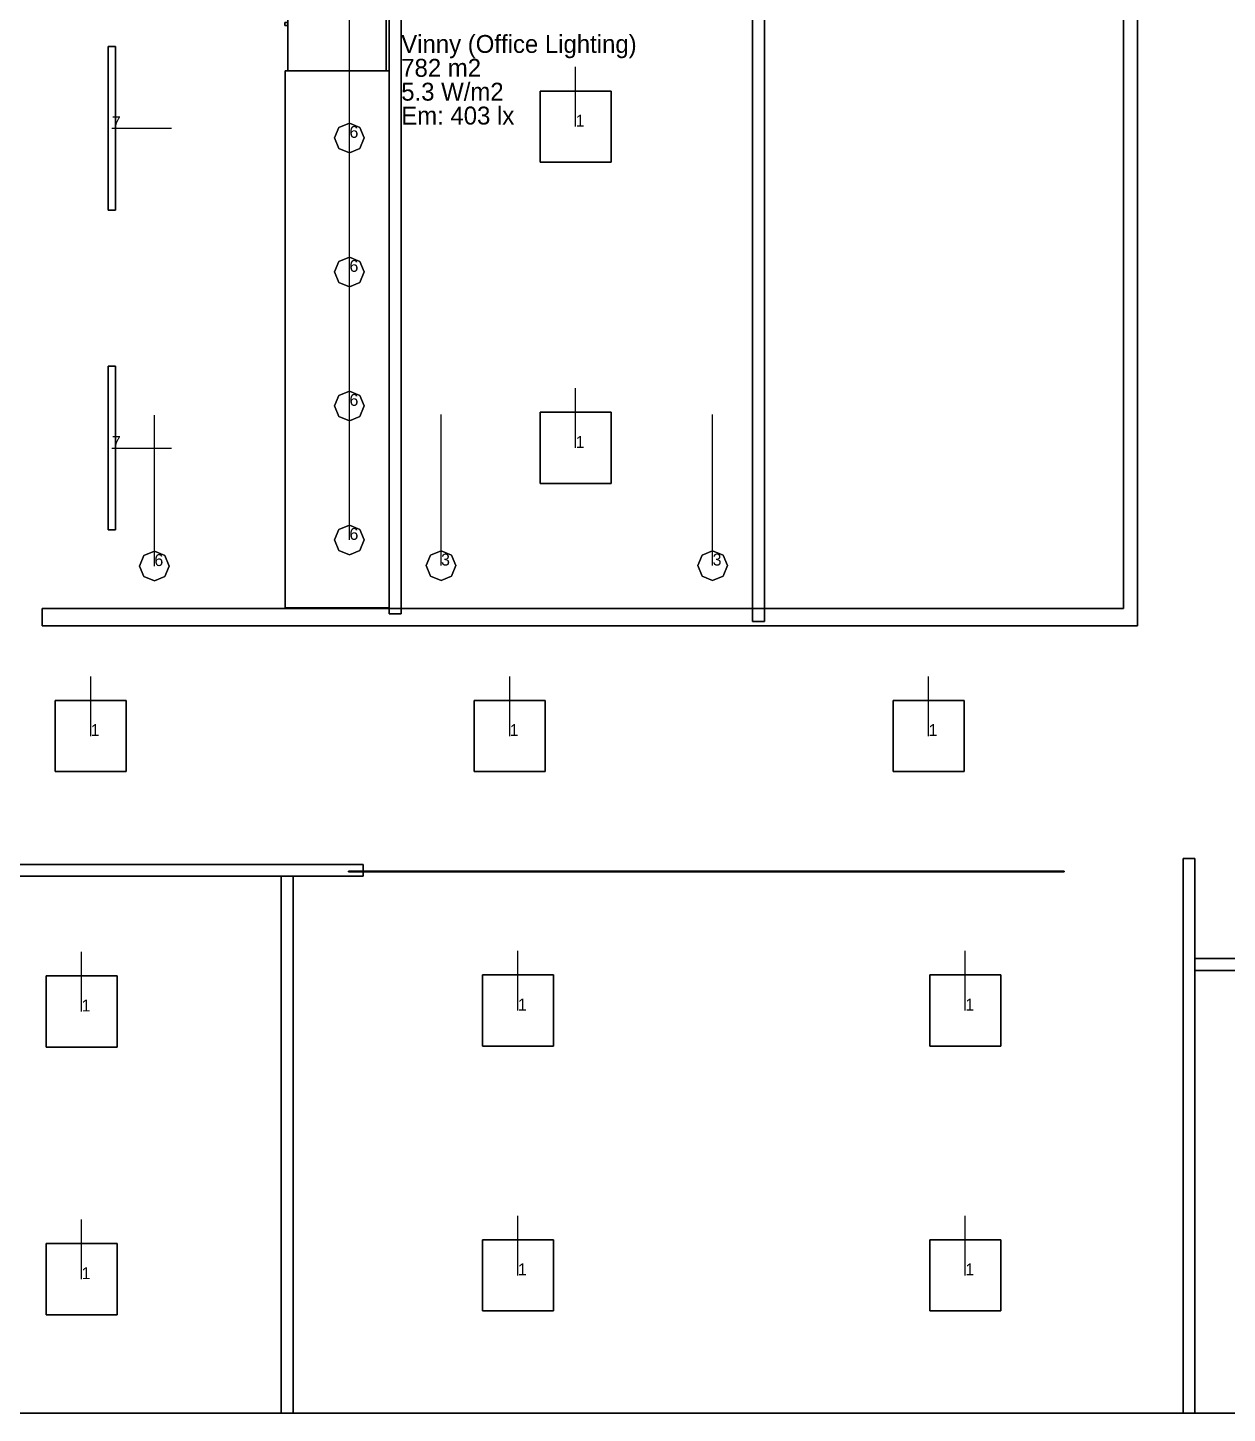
# Model space of a CAD drawing. Extents: x 0 to 48.5, y 0 to 23.7.
# Drawn here: x 14.27 to 24.32, y 0 to 11.61 of the extents above; entities that cross this region are included whole.
import ezdxf

# ---------------------------------------------------------------- set-up
doc = ezdxf.new("R2010")
doc.units = 0
doc.header["$MEASUREMENT"] = 0
for name, color, linetype in [('DLXFURN', 5, 'Continuous'), ('DLXLUM', 2, 'Continuous'), ('DLXLUMEX', 2, 'Continuous'), ('DLXSCENE', 7, 'Continuous'), ('DLXSUM', 9, 'Continuous')]:
    doc.layers.add(name, color=color, linetype=linetype)

# ---------------------------------------------------------------- blocks, each defined once
blk = doc.blocks.new('*U216')
at = {"color": 1}
blk.add_line((0, 0), (0, 0.5), dxfattribs=at)
for p, q in [((0.298, 0.298), (-0.298, 0.298)), ((-0.298, 0.298), (-0.298, -0.298)), ((-0.298, 0.298), (-0.298, -0.298)), ((-0.298, -0.298), (-0.298, 0.298)), ((-0.298, 0.298), (-0.298, 0.298)), ((0.298, 0.298), (-0.298, 0.298)), ((-0.298, 0.298), (-0.298, 0.298)), ((-0.298, 0.298), (0.298, 0.298)), ((-0.298, -0.298), (-0.298, 0.298)), ((-0.298, 0.298), (0.298, 0.298)), ((0.298, -0.298), (0.298, 0.298)), ((0.298, 0.298), (0.298, 0.298)), ((0.298, -0.298), (0.298, 0.298)), ((0.298, 0.298), (0.298, 0.298)), ((0.298, 0.298), (0.298, -0.298)), ((0.298, 0.298), (0.298, -0.298)), ((-0.298, -0.298), (0.298, -0.298)), ((-0.298, -0.298), (0.298, -0.298)), ((0.298, -0.298), (-0.298, -0.298)), ((-0.298, -0.298), (-0.298, -0.298)), ((-0.298, -0.298), (-0.298, -0.298)), ((0.298, -0.298), (-0.298, -0.298)), ((0.298, -0.298), (0.298, -0.298)), ((0.298, -0.298), (0.298, -0.298))]:
    blk.add_line(p, q)
at = {"layer": 'DLXLUMEX', "color": 7}
blk.add_text('1', height=0.1, dxfattribs=at).set_placement((0, 0))
blk = doc.blocks.new('*U217')
at = {"color": 1}
blk.add_line((0, 0), (0, 0.5), dxfattribs=at)
for p, q in [((0.298, 0.298), (-0.298, 0.298)), ((-0.298, 0.298), (-0.298, -0.298)), ((-0.298, 0.298), (-0.298, -0.298)), ((-0.298, -0.298), (-0.298, 0.298)), ((-0.298, 0.298), (-0.298, 0.298)), ((0.298, 0.298), (-0.298, 0.298)), ((-0.298, 0.298), (-0.298, 0.298)), ((-0.298, 0.298), (0.298, 0.298)), ((-0.298, -0.298), (-0.298, 0.298)), ((-0.298, 0.298), (0.298, 0.298)), ((0.298, -0.298), (0.298, 0.298)), ((0.298, 0.298), (0.298, 0.298)), ((0.298, -0.298), (0.298, 0.298)), ((0.298, 0.298), (0.298, 0.298)), ((0.298, 0.298), (0.298, -0.298)), ((0.298, 0.298), (0.298, -0.298)), ((-0.298, -0.298), (0.298, -0.298)), ((-0.298, -0.298), (0.298, -0.298)), ((0.298, -0.298), (-0.298, -0.298)), ((-0.298, -0.298), (-0.298, -0.298)), ((-0.298, -0.298), (-0.298, -0.298)), ((0.298, -0.298), (-0.298, -0.298)), ((0.298, -0.298), (0.298, -0.298)), ((0.298, -0.298), (0.298, -0.298))]:
    blk.add_line(p, q)
at = {"layer": 'DLXLUMEX', "color": 7}
blk.add_text('1', height=0.1, dxfattribs=at).set_placement((0, 0))
blk = doc.blocks.new('*U218')
at = {"color": 1}
blk.add_line((0, 0), (0, 0.5), dxfattribs=at)
for p, q in [((0.298, 0.298), (-0.298, 0.298)), ((-0.298, 0.298), (-0.298, -0.298)), ((-0.298, 0.298), (-0.298, -0.298)), ((-0.298, -0.298), (-0.298, 0.298)), ((-0.298, 0.298), (-0.298, 0.298)), ((0.298, 0.298), (-0.298, 0.298)), ((-0.298, 0.298), (-0.298, 0.298)), ((-0.298, 0.298), (0.298, 0.298)), ((-0.298, -0.298), (-0.298, 0.298)), ((-0.298, 0.298), (0.298, 0.298)), ((0.298, -0.298), (0.298, 0.298)), ((0.298, 0.298), (0.298, 0.298)), ((0.298, -0.298), (0.298, 0.298)), ((0.298, 0.298), (0.298, 0.298)), ((0.298, 0.298), (0.298, -0.298)), ((0.298, 0.298), (0.298, -0.298)), ((-0.298, -0.298), (0.298, -0.298)), ((-0.298, -0.298), (0.298, -0.298)), ((0.298, -0.298), (-0.298, -0.298)), ((-0.298, -0.298), (-0.298, -0.298)), ((-0.298, -0.298), (-0.298, -0.298)), ((0.298, -0.298), (-0.298, -0.298)), ((0.298, -0.298), (0.298, -0.298)), ((0.298, -0.298), (0.298, -0.298))]:
    blk.add_line(p, q)
at = {"layer": 'DLXLUMEX', "color": 7}
blk.add_text('1', height=0.1, dxfattribs=at).set_placement((0, 0))
blk = doc.blocks.new('*U219')
at = {"color": 1}
blk.add_line((0, 0), (0, 0.5), dxfattribs=at)
for p, q in [((0.298, 0.298), (-0.298, 0.298)), ((-0.298, 0.298), (-0.298, -0.298)), ((-0.298, 0.298), (-0.298, -0.298)), ((-0.298, -0.298), (-0.298, 0.298)), ((-0.298, 0.298), (-0.298, 0.298)), ((0.298, 0.298), (-0.298, 0.298)), ((-0.298, 0.298), (-0.298, 0.298)), ((-0.298, 0.298), (0.298, 0.298)), ((-0.298, -0.298), (-0.298, 0.298)), ((-0.298, 0.298), (0.298, 0.298)), ((0.298, -0.298), (0.298, 0.298)), ((0.298, 0.298), (0.298, 0.298)), ((0.298, -0.298), (0.298, 0.298)), ((0.298, 0.298), (0.298, 0.298)), ((0.298, 0.298), (0.298, -0.298)), ((0.298, 0.298), (0.298, -0.298)), ((-0.298, -0.298), (0.298, -0.298)), ((-0.298, -0.298), (0.298, -0.298)), ((0.298, -0.298), (-0.298, -0.298)), ((-0.298, -0.298), (-0.298, -0.298)), ((-0.298, -0.298), (-0.298, -0.298)), ((0.298, -0.298), (-0.298, -0.298)), ((0.298, -0.298), (0.298, -0.298)), ((0.298, -0.298), (0.298, -0.298))]:
    blk.add_line(p, q)
at = {"layer": 'DLXLUMEX', "color": 7}
blk.add_text('1', height=0.1, dxfattribs=at).set_placement((0, 0))
blk = doc.blocks.new('*U222')
at = {"color": 1}
blk.add_line((0, 0), (0, 0.5), dxfattribs=at)
for p, q in [((0.298, 0.298), (-0.298, 0.298)), ((-0.298, 0.298), (-0.298, -0.298)), ((-0.298, 0.298), (-0.298, -0.298)), ((-0.298, -0.298), (-0.298, 0.298)), ((-0.298, 0.298), (-0.298, 0.298)), ((0.298, 0.298), (-0.298, 0.298)), ((-0.298, 0.298), (-0.298, 0.298)), ((-0.298, 0.298), (0.298, 0.298)), ((-0.298, -0.298), (-0.298, 0.298)), ((-0.298, 0.298), (0.298, 0.298)), ((0.298, -0.298), (0.298, 0.298)), ((0.298, 0.298), (0.298, 0.298)), ((0.298, -0.298), (0.298, 0.298)), ((0.298, 0.298), (0.298, 0.298)), ((0.298, 0.298), (0.298, -0.298)), ((0.298, 0.298), (0.298, -0.298)), ((-0.298, -0.298), (0.298, -0.298)), ((-0.298, -0.298), (0.298, -0.298)), ((0.298, -0.298), (-0.298, -0.298)), ((-0.298, -0.298), (-0.298, -0.298)), ((-0.298, -0.298), (-0.298, -0.298)), ((0.298, -0.298), (-0.298, -0.298)), ((0.298, -0.298), (0.298, -0.298)), ((0.298, -0.298), (0.298, -0.298))]:
    blk.add_line(p, q)
at = {"layer": 'DLXLUMEX', "color": 7}
blk.add_text('1', height=0.1, dxfattribs=at).set_placement((0, 0))
blk = doc.blocks.new('*U224')
at = {"color": 1}
blk.add_line((0, 0), (0, 0.5), dxfattribs=at)
for p, q in [((0.298, 0.298), (-0.298, 0.298)), ((-0.298, 0.298), (-0.298, -0.298)), ((-0.298, 0.298), (-0.298, -0.298)), ((-0.298, -0.298), (-0.298, 0.298)), ((-0.298, 0.298), (-0.298, 0.298)), ((0.298, 0.298), (-0.298, 0.298)), ((-0.298, 0.298), (-0.298, 0.298)), ((-0.298, 0.298), (0.298, 0.298)), ((-0.298, -0.298), (-0.298, 0.298)), ((-0.298, 0.298), (0.298, 0.298)), ((0.298, -0.298), (0.298, 0.298)), ((0.298, 0.298), (0.298, 0.298)), ((0.298, -0.298), (0.298, 0.298)), ((0.298, 0.298), (0.298, 0.298)), ((0.298, 0.298), (0.298, -0.298)), ((0.298, 0.298), (0.298, -0.298)), ((-0.298, -0.298), (0.298, -0.298)), ((-0.298, -0.298), (0.298, -0.298)), ((0.298, -0.298), (-0.298, -0.298)), ((-0.298, -0.298), (-0.298, -0.298)), ((-0.298, -0.298), (-0.298, -0.298)), ((0.298, -0.298), (-0.298, -0.298)), ((0.298, -0.298), (0.298, -0.298)), ((0.298, -0.298), (0.298, -0.298))]:
    blk.add_line(p, q)
at = {"layer": 'DLXLUMEX', "color": 7}
blk.add_text('1', height=0.1, dxfattribs=at).set_placement((0, 0))
blk = doc.blocks.new('*U29')
at = {"color": 1}
blk.add_line((0, 0), (0, 0.5), dxfattribs=at)
for p, q in [((0.298, 0.298), (-0.298, 0.298)), ((-0.298, 0.298), (-0.298, -0.298)), ((-0.298, 0.298), (-0.298, -0.298)), ((-0.298, -0.298), (-0.298, 0.298)), ((-0.298, 0.298), (-0.298, 0.298)), ((0.298, 0.298), (-0.298, 0.298)), ((-0.298, 0.298), (-0.298, 0.298)), ((-0.298, 0.298), (0.298, 0.298)), ((-0.298, -0.298), (-0.298, 0.298)), ((-0.298, 0.298), (0.298, 0.298)), ((0.298, -0.298), (0.298, 0.298)), ((0.298, 0.298), (0.298, 0.298)), ((0.298, -0.298), (0.298, 0.298)), ((0.298, 0.298), (0.298, 0.298)), ((0.298, 0.298), (0.298, -0.298)), ((0.298, 0.298), (0.298, -0.298)), ((-0.298, -0.298), (0.298, -0.298)), ((-0.298, -0.298), (0.298, -0.298)), ((0.298, -0.298), (-0.298, -0.298)), ((-0.298, -0.298), (-0.298, -0.298)), ((-0.298, -0.298), (-0.298, -0.298)), ((0.298, -0.298), (-0.298, -0.298)), ((0.298, -0.298), (0.298, -0.298)), ((0.298, -0.298), (0.298, -0.298))]:
    blk.add_line(p, q)
at = {"layer": 'DLXLUMEX', "color": 7}
blk.add_text('1', height=0.1, dxfattribs=at).set_placement((0, 0))
blk = doc.blocks.new('*U30')
at = {"color": 1}
blk.add_line((0, 0), (0, 0.5), dxfattribs=at)
for p, q in [((0.298, 0.298), (-0.298, 0.298)), ((-0.298, 0.298), (-0.298, -0.298)), ((-0.298, 0.298), (-0.298, -0.298)), ((-0.298, -0.298), (-0.298, 0.298)), ((-0.298, 0.298), (-0.298, 0.298)), ((0.298, 0.298), (-0.298, 0.298)), ((-0.298, 0.298), (-0.298, 0.298)), ((-0.298, 0.298), (0.298, 0.298)), ((-0.298, -0.298), (-0.298, 0.298)), ((-0.298, 0.298), (0.298, 0.298)), ((0.298, -0.298), (0.298, 0.298)), ((0.298, 0.298), (0.298, 0.298)), ((0.298, -0.298), (0.298, 0.298)), ((0.298, 0.298), (0.298, 0.298)), ((0.298, 0.298), (0.298, -0.298)), ((0.298, 0.298), (0.298, -0.298)), ((-0.298, -0.298), (0.298, -0.298)), ((-0.298, -0.298), (0.298, -0.298)), ((0.298, -0.298), (-0.298, -0.298)), ((-0.298, -0.298), (-0.298, -0.298)), ((-0.298, -0.298), (-0.298, -0.298)), ((0.298, -0.298), (-0.298, -0.298)), ((0.298, -0.298), (0.298, -0.298)), ((0.298, -0.298), (0.298, -0.298))]:
    blk.add_line(p, q)
at = {"layer": 'DLXLUMEX', "color": 7}
blk.add_text('1', height=0.1, dxfattribs=at).set_placement((0, 0))
blk = doc.blocks.new('*U31')
at = {"color": 1}
blk.add_line((0, 0), (0, 1.265), dxfattribs=at)
for p, q in [((-0.088, 0.088), (0, 0.124)), ((0, 0.124), (-0.088, 0.088)), ((0, 0.124), (-0.088, 0.088)), ((-0.088, 0.088), (0, 0.124)), ((0, 0.124), (0.088, 0.088)), ((0.088, 0.088), (0, 0.124)), ((0.088, 0.088), (0, 0.124)), ((0, 0.124), (0, 0.124)), ((0, 0.124), (0.088, 0.088)), ((0, 0.124), (0, 0.124)), ((-0.124, 0), (-0.088, 0.088)), ((-0.088, 0.088), (-0.124, 0)), ((-0.088, 0.088), (-0.124, 0)), ((-0.124, 0), (-0.088, 0.088)), ((-0.088, -0.088), (-0.124, 0)), ((-0.124, 0), (-0.088, -0.088)), ((-0.124, 0), (-0.124, 0)), ((-0.124, 0), (-0.088, -0.088)), ((-0.088, -0.088), (-0.124, 0)), ((-0.124, 0), (-0.124, 0)), ((-0.088, 0.088), (-0.088, 0.088)), ((-0.088, 0.088), (-0.088, 0.088)), ((0.088, 0.088), (0.124, 0)), ((0.124, 0), (0.088, 0.088)), ((0.088, 0.088), (0.088, 0.088)), ((0.124, 0), (0.088, 0.088)), ((0.088, 0.088), (0.088, 0.088)), ((0.088, 0.088), (0.124, 0)), ((0.124, 0), (0.088, -0.088)), ((0.088, -0.088), (0.124, 0)), ((0.088, -0.088), (0.124, 0)), ((0.124, 0), (0.088, -0.088)), ((0.124, 0), (0.124, 0)), ((0.124, 0), (0.124, 0)), ((0, -0.124), (-0.088, -0.088)), ((-0.088, -0.088), (0, -0.124)), ((-0.088, -0.088), (-0.088, -0.088)), ((-0.088, -0.088), (0, -0.124)), ((0, -0.124), (-0.088, -0.088)), ((-0.088, -0.088), (-0.088, -0.088)), ((0.088, -0.088), (0, -0.124)), ((0, -0.124), (0.088, -0.088)), ((0, -0.124), (0.088, -0.088)), ((0.088, -0.088), (0, -0.124)), ((0.088, -0.088), (0.088, -0.088)), ((0.088, -0.088), (0.088, -0.088)), ((0, -0.124), (0, -0.124)), ((0, -0.124), (0, -0.124))]:
    blk.add_line(p, q)
at = {"layer": 'DLXLUMEX', "color": 7}
blk.add_text('3', height=0.1, dxfattribs=at).set_placement((0, 0))
blk = doc.blocks.new('*U33')
at = {"color": 1}
blk.add_line((0, 0), (0, 1.265), dxfattribs=at)
for p, q in [((-0.088, 0.088), (0, 0.124)), ((0, 0.124), (-0.088, 0.088)), ((0, 0.124), (-0.088, 0.088)), ((-0.088, 0.088), (0, 0.124)), ((0, 0.124), (0.088, 0.088)), ((0.088, 0.088), (0, 0.124)), ((0.088, 0.088), (0, 0.124)), ((0, 0.124), (0, 0.124)), ((0, 0.124), (0.088, 0.088)), ((0, 0.124), (0, 0.124)), ((-0.124, 0), (-0.088, 0.088)), ((-0.088, 0.088), (-0.124, 0)), ((-0.088, 0.088), (-0.124, 0)), ((-0.124, 0), (-0.088, 0.088)), ((-0.088, -0.088), (-0.124, 0)), ((-0.124, 0), (-0.088, -0.088)), ((-0.124, 0), (-0.124, 0)), ((-0.124, 0), (-0.088, -0.088)), ((-0.088, -0.088), (-0.124, 0)), ((-0.124, 0), (-0.124, 0)), ((-0.088, 0.088), (-0.088, 0.088)), ((-0.088, 0.088), (-0.088, 0.088)), ((0.088, 0.088), (0.124, 0)), ((0.124, 0), (0.088, 0.088)), ((0.088, 0.088), (0.088, 0.088)), ((0.124, 0), (0.088, 0.088)), ((0.088, 0.088), (0.088, 0.088)), ((0.088, 0.088), (0.124, 0)), ((0.124, 0), (0.088, -0.088)), ((0.088, -0.088), (0.124, 0)), ((0.088, -0.088), (0.124, 0)), ((0.124, 0), (0.088, -0.088)), ((0.124, 0), (0.124, 0)), ((0.124, 0), (0.124, 0)), ((0, -0.124), (-0.088, -0.088)), ((-0.088, -0.088), (0, -0.124)), ((-0.088, -0.088), (-0.088, -0.088)), ((-0.088, -0.088), (0, -0.124)), ((0, -0.124), (-0.088, -0.088)), ((-0.088, -0.088), (-0.088, -0.088)), ((0.088, -0.088), (0, -0.124)), ((0, -0.124), (0.088, -0.088)), ((0, -0.124), (0.088, -0.088)), ((0.088, -0.088), (0, -0.124)), ((0.088, -0.088), (0.088, -0.088)), ((0.088, -0.088), (0.088, -0.088)), ((0, -0.124), (0, -0.124)), ((0, -0.124), (0, -0.124))]:
    blk.add_line(p, q)
at = {"layer": 'DLXLUMEX', "color": 7}
blk.add_text('3', height=0.1, dxfattribs=at).set_placement((0, 0))
blk = doc.blocks.new('*U40')
for p, q in [((0.03, 0.686), (-0.03, 0.686)), ((-0.03, 0.686), (-0.03, -0.686)), ((-0.03, 0.686), (-0.03, -0.686)), ((-0.03, -0.686), (-0.03, 0.686)), ((-0.03, 0.686), (-0.03, 0.686)), ((0.03, 0.686), (-0.03, 0.686)), ((-0.03, 0.686), (-0.03, 0.686)), ((-0.03, 0.686), (0.03, 0.686)), ((-0.03, -0.686), (-0.03, 0.686)), ((-0.03, 0.686), (0.03, 0.686)), ((0.03, -0.686), (0.03, 0.686)), ((0.03, 0.686), (0.03, 0.686)), ((0.03, -0.686), (0.03, 0.686)), ((0.03, 0.686), (0.03, 0.686)), ((0.03, 0.686), (0.03, -0.686)), ((0.03, 0.686), (0.03, -0.686)), ((-0.03, -0.686), (0.03, -0.686)), ((-0.03, -0.686), (-0.03, -0.686)), ((-0.03, -0.686), (0.03, -0.686)), ((0.03, -0.686), (-0.03, -0.686)), ((-0.03, -0.686), (-0.03, -0.686)), ((0.03, -0.686), (-0.03, -0.686)), ((0.03, -0.686), (0.03, -0.686)), ((0.03, -0.686), (0.03, -0.686))]:
    blk.add_line(p, q)
at = {"color": 1}
blk.add_line((0, 0), (0.5, 0), dxfattribs=at)
at = {"layer": 'DLXLUMEX', "color": 7}
blk.add_text('7', height=0.1, dxfattribs=at).set_placement((0, 0))
blk = doc.blocks.new('*U41')
for p, q in [((0.03, 0.686), (-0.03, 0.686)), ((-0.03, 0.686), (-0.03, -0.686)), ((-0.03, 0.686), (-0.03, -0.686)), ((-0.03, -0.686), (-0.03, 0.686)), ((-0.03, 0.686), (-0.03, 0.686)), ((0.03, 0.686), (-0.03, 0.686)), ((-0.03, 0.686), (-0.03, 0.686)), ((-0.03, 0.686), (0.03, 0.686)), ((-0.03, -0.686), (-0.03, 0.686)), ((-0.03, 0.686), (0.03, 0.686)), ((0.03, -0.686), (0.03, 0.686)), ((0.03, 0.686), (0.03, 0.686)), ((0.03, -0.686), (0.03, 0.686)), ((0.03, 0.686), (0.03, 0.686)), ((0.03, 0.686), (0.03, -0.686)), ((0.03, 0.686), (0.03, -0.686)), ((-0.03, -0.686), (0.03, -0.686)), ((-0.03, -0.686), (-0.03, -0.686)), ((-0.03, -0.686), (0.03, -0.686)), ((0.03, -0.686), (-0.03, -0.686)), ((-0.03, -0.686), (-0.03, -0.686)), ((0.03, -0.686), (-0.03, -0.686)), ((0.03, -0.686), (0.03, -0.686)), ((0.03, -0.686), (0.03, -0.686))]:
    blk.add_line(p, q)
at = {"color": 1}
blk.add_line((0, 0), (0.5, 0), dxfattribs=at)
at = {"layer": 'DLXLUMEX', "color": 7}
blk.add_text('7', height=0.1, dxfattribs=at).set_placement((0, 0))
blk = doc.blocks.new('*U42')
at = {"color": 1}
blk.add_line((0, 0), (0, 1.265), dxfattribs=at)
for p, q in [((-0.088, 0.088), (0, 0.124)), ((0, 0.124), (-0.088, 0.088)), ((0, 0.124), (-0.088, 0.088)), ((-0.088, 0.088), (0, 0.124)), ((0, 0.124), (0.088, 0.088)), ((0.088, 0.088), (0, 0.124)), ((0.088, 0.088), (0, 0.124)), ((0, 0.124), (0, 0.124)), ((0, 0.124), (0.088, 0.088)), ((0, 0.124), (0, 0.124)), ((-0.124, 0), (-0.088, 0.088)), ((-0.088, 0.088), (-0.124, 0)), ((-0.088, 0.088), (-0.124, 0)), ((-0.124, 0), (-0.088, 0.088)), ((-0.088, -0.088), (-0.124, 0)), ((-0.124, 0), (-0.088, -0.088)), ((-0.124, 0), (-0.124, 0)), ((-0.124, 0), (-0.088, -0.088)), ((-0.088, -0.088), (-0.124, 0)), ((-0.124, 0), (-0.124, 0)), ((-0.088, 0.088), (-0.088, 0.088)), ((-0.088, 0.088), (-0.088, 0.088)), ((0.088, 0.088), (0.124, 0)), ((0.124, 0), (0.088, 0.088)), ((0.088, 0.088), (0.088, 0.088)), ((0.124, 0), (0.088, 0.088)), ((0.088, 0.088), (0.088, 0.088)), ((0.088, 0.088), (0.124, 0)), ((0.124, 0), (0.088, -0.088)), ((0.088, -0.088), (0.124, 0)), ((0.088, -0.088), (0.124, 0)), ((0.124, 0), (0.088, -0.088)), ((0.124, 0), (0.124, 0)), ((0.124, 0), (0.124, 0)), ((0, -0.124), (-0.088, -0.088)), ((-0.088, -0.088), (0, -0.124)), ((-0.088, -0.088), (-0.088, -0.088)), ((-0.088, -0.088), (0, -0.124)), ((0, -0.124), (-0.088, -0.088)), ((-0.088, -0.088), (-0.088, -0.088)), ((0.088, -0.088), (0, -0.124)), ((0, -0.124), (0.088, -0.088)), ((0, -0.124), (0.088, -0.088)), ((0.088, -0.088), (0, -0.124)), ((0.088, -0.088), (0.088, -0.088)), ((0.088, -0.088), (0.088, -0.088)), ((0, -0.124), (0, -0.124)), ((0, -0.124), (0, -0.124))]:
    blk.add_line(p, q)
at = {"layer": 'DLXLUMEX', "color": 7}
blk.add_text('6', height=0.1, dxfattribs=at).set_placement((0, 0))
blk = doc.blocks.new('*U43')
at = {"color": 1}
blk.add_line((0, 0), (0, 1.265), dxfattribs=at)
for p, q in [((-0.088, 0.088), (0, 0.124)), ((0, 0.124), (-0.088, 0.088)), ((0, 0.124), (-0.088, 0.088)), ((-0.088, 0.088), (0, 0.124)), ((0, 0.124), (0.088, 0.088)), ((0.088, 0.088), (0, 0.124)), ((0.088, 0.088), (0, 0.124)), ((0, 0.124), (0, 0.124)), ((0, 0.124), (0.088, 0.088)), ((0, 0.124), (0, 0.124)), ((-0.124, 0), (-0.088, 0.088)), ((-0.088, 0.088), (-0.124, 0)), ((-0.088, 0.088), (-0.124, 0)), ((-0.124, 0), (-0.088, 0.088)), ((-0.088, -0.088), (-0.124, 0)), ((-0.124, 0), (-0.088, -0.088)), ((-0.124, 0), (-0.124, 0)), ((-0.124, 0), (-0.088, -0.088)), ((-0.088, -0.088), (-0.124, 0)), ((-0.124, 0), (-0.124, 0)), ((-0.088, 0.088), (-0.088, 0.088)), ((-0.088, 0.088), (-0.088, 0.088)), ((0.088, 0.088), (0.124, 0)), ((0.124, 0), (0.088, 0.088)), ((0.088, 0.088), (0.088, 0.088)), ((0.124, 0), (0.088, 0.088)), ((0.088, 0.088), (0.088, 0.088)), ((0.088, 0.088), (0.124, 0)), ((0.124, 0), (0.088, -0.088)), ((0.088, -0.088), (0.124, 0)), ((0.088, -0.088), (0.124, 0)), ((0.124, 0), (0.088, -0.088)), ((0.124, 0), (0.124, 0)), ((0.124, 0), (0.124, 0)), ((0, -0.124), (-0.088, -0.088)), ((-0.088, -0.088), (0, -0.124)), ((-0.088, -0.088), (-0.088, -0.088)), ((-0.088, -0.088), (0, -0.124)), ((0, -0.124), (-0.088, -0.088)), ((-0.088, -0.088), (-0.088, -0.088)), ((0.088, -0.088), (0, -0.124)), ((0, -0.124), (0.088, -0.088)), ((0, -0.124), (0.088, -0.088)), ((0.088, -0.088), (0, -0.124)), ((0.088, -0.088), (0.088, -0.088)), ((0.088, -0.088), (0.088, -0.088)), ((0, -0.124), (0, -0.124)), ((0, -0.124), (0, -0.124))]:
    blk.add_line(p, q)
at = {"layer": 'DLXLUMEX', "color": 7}
blk.add_text('6', height=0.1, dxfattribs=at).set_placement((0, 0))
blk = doc.blocks.new('*U44')
at = {"color": 1}
blk.add_line((0, 0), (0, 1.265), dxfattribs=at)
for p, q in [((-0.088, 0.088), (0, 0.124)), ((0, 0.124), (-0.088, 0.088)), ((0, 0.124), (-0.088, 0.088)), ((-0.088, 0.088), (0, 0.124)), ((0, 0.124), (0.088, 0.088)), ((0.088, 0.088), (0, 0.124)), ((0.088, 0.088), (0, 0.124)), ((0, 0.124), (0, 0.124)), ((0, 0.124), (0.088, 0.088)), ((0, 0.124), (0, 0.124)), ((-0.124, 0), (-0.088, 0.088)), ((-0.088, 0.088), (-0.124, 0)), ((-0.088, 0.088), (-0.124, 0)), ((-0.124, 0), (-0.088, 0.088)), ((-0.088, -0.088), (-0.124, 0)), ((-0.124, 0), (-0.088, -0.088)), ((-0.124, 0), (-0.124, 0)), ((-0.124, 0), (-0.088, -0.088)), ((-0.088, -0.088), (-0.124, 0)), ((-0.124, 0), (-0.124, 0)), ((-0.088, 0.088), (-0.088, 0.088)), ((-0.088, 0.088), (-0.088, 0.088)), ((0.088, 0.088), (0.124, 0)), ((0.124, 0), (0.088, 0.088)), ((0.088, 0.088), (0.088, 0.088)), ((0.124, 0), (0.088, 0.088)), ((0.088, 0.088), (0.088, 0.088)), ((0.088, 0.088), (0.124, 0)), ((0.124, 0), (0.088, -0.088)), ((0.088, -0.088), (0.124, 0)), ((0.088, -0.088), (0.124, 0)), ((0.124, 0), (0.088, -0.088)), ((0.124, 0), (0.124, 0)), ((0.124, 0), (0.124, 0)), ((0, -0.124), (-0.088, -0.088)), ((-0.088, -0.088), (0, -0.124)), ((-0.088, -0.088), (-0.088, -0.088)), ((-0.088, -0.088), (0, -0.124)), ((0, -0.124), (-0.088, -0.088)), ((-0.088, -0.088), (-0.088, -0.088)), ((0.088, -0.088), (0, -0.124)), ((0, -0.124), (0.088, -0.088)), ((0, -0.124), (0.088, -0.088)), ((0.088, -0.088), (0, -0.124)), ((0.088, -0.088), (0.088, -0.088)), ((0.088, -0.088), (0.088, -0.088)), ((0, -0.124), (0, -0.124)), ((0, -0.124), (0, -0.124))]:
    blk.add_line(p, q)
at = {"layer": 'DLXLUMEX', "color": 7}
blk.add_text('6', height=0.1, dxfattribs=at).set_placement((0, 0))
blk = doc.blocks.new('*U46')
at = {"color": 1}
blk.add_line((0, 0), (0, 1.265), dxfattribs=at)
for p, q in [((-0.088, 0.088), (0, 0.124)), ((0, 0.124), (-0.088, 0.088)), ((0, 0.124), (-0.088, 0.088)), ((-0.088, 0.088), (0, 0.124)), ((0, 0.124), (0.088, 0.088)), ((0.088, 0.088), (0, 0.124)), ((0.088, 0.088), (0, 0.124)), ((0, 0.124), (0, 0.124)), ((0, 0.124), (0.088, 0.088)), ((0, 0.124), (0, 0.124)), ((-0.124, 0), (-0.088, 0.088)), ((-0.088, 0.088), (-0.124, 0)), ((-0.088, 0.088), (-0.124, 0)), ((-0.124, 0), (-0.088, 0.088)), ((-0.088, -0.088), (-0.124, 0)), ((-0.124, 0), (-0.088, -0.088)), ((-0.124, 0), (-0.124, 0)), ((-0.124, 0), (-0.088, -0.088)), ((-0.088, -0.088), (-0.124, 0)), ((-0.124, 0), (-0.124, 0)), ((-0.088, 0.088), (-0.088, 0.088)), ((-0.088, 0.088), (-0.088, 0.088)), ((0.088, 0.088), (0.124, 0)), ((0.124, 0), (0.088, 0.088)), ((0.088, 0.088), (0.088, 0.088)), ((0.124, 0), (0.088, 0.088)), ((0.088, 0.088), (0.088, 0.088)), ((0.088, 0.088), (0.124, 0)), ((0.124, 0), (0.088, -0.088)), ((0.088, -0.088), (0.124, 0)), ((0.088, -0.088), (0.124, 0)), ((0.124, 0), (0.088, -0.088)), ((0.124, 0), (0.124, 0)), ((0.124, 0), (0.124, 0)), ((0, -0.124), (-0.088, -0.088)), ((-0.088, -0.088), (0, -0.124)), ((-0.088, -0.088), (-0.088, -0.088)), ((-0.088, -0.088), (0, -0.124)), ((0, -0.124), (-0.088, -0.088)), ((-0.088, -0.088), (-0.088, -0.088)), ((0.088, -0.088), (0, -0.124)), ((0, -0.124), (0.088, -0.088)), ((0, -0.124), (0.088, -0.088)), ((0.088, -0.088), (0, -0.124)), ((0.088, -0.088), (0.088, -0.088)), ((0.088, -0.088), (0.088, -0.088)), ((0, -0.124), (0, -0.124)), ((0, -0.124), (0, -0.124))]:
    blk.add_line(p, q)
at = {"layer": 'DLXLUMEX', "color": 7}
blk.add_text('6', height=0.1, dxfattribs=at).set_placement((0, 0))
blk = doc.blocks.new('*U62')
at = {"color": 1}
blk.add_line((0, 0), (0, 0.5), dxfattribs=at)
for p, q in [((0.298, 0.298), (-0.298, 0.298)), ((-0.298, 0.298), (-0.298, -0.298)), ((-0.298, 0.298), (-0.298, -0.298)), ((-0.298, -0.298), (-0.298, 0.298)), ((-0.298, 0.298), (-0.298, 0.298)), ((0.298, 0.298), (-0.298, 0.298)), ((-0.298, 0.298), (-0.298, 0.298)), ((-0.298, 0.298), (0.298, 0.298)), ((-0.298, -0.298), (-0.298, 0.298)), ((-0.298, 0.298), (0.298, 0.298)), ((0.298, -0.298), (0.298, 0.298)), ((0.298, 0.298), (0.298, 0.298)), ((0.298, -0.298), (0.298, 0.298)), ((0.298, 0.298), (0.298, 0.298)), ((0.298, 0.298), (0.298, -0.298)), ((0.298, 0.298), (0.298, -0.298)), ((-0.298, -0.298), (0.298, -0.298)), ((-0.298, -0.298), (0.298, -0.298)), ((0.298, -0.298), (-0.298, -0.298)), ((-0.298, -0.298), (-0.298, -0.298)), ((-0.298, -0.298), (-0.298, -0.298)), ((0.298, -0.298), (-0.298, -0.298)), ((0.298, -0.298), (0.298, -0.298)), ((0.298, -0.298), (0.298, -0.298))]:
    blk.add_line(p, q)
at = {"layer": 'DLXLUMEX', "color": 7}
blk.add_text('1', height=0.1, dxfattribs=at).set_placement((0, 0))
blk = doc.blocks.new('*U63')
at = {"color": 1}
blk.add_line((0, 0), (0, 0.5), dxfattribs=at)
for p, q in [((0.298, 0.298), (-0.298, 0.298)), ((-0.298, 0.298), (-0.298, -0.298)), ((-0.298, 0.298), (-0.298, -0.298)), ((-0.298, -0.298), (-0.298, 0.298)), ((-0.298, 0.298), (-0.298, 0.298)), ((0.298, 0.298), (-0.298, 0.298)), ((-0.298, 0.298), (-0.298, 0.298)), ((-0.298, 0.298), (0.298, 0.298)), ((-0.298, -0.298), (-0.298, 0.298)), ((-0.298, 0.298), (0.298, 0.298)), ((0.298, -0.298), (0.298, 0.298)), ((0.298, 0.298), (0.298, 0.298)), ((0.298, -0.298), (0.298, 0.298)), ((0.298, 0.298), (0.298, 0.298)), ((0.298, 0.298), (0.298, -0.298)), ((0.298, 0.298), (0.298, -0.298)), ((-0.298, -0.298), (0.298, -0.298)), ((-0.298, -0.298), (0.298, -0.298)), ((0.298, -0.298), (-0.298, -0.298)), ((-0.298, -0.298), (-0.298, -0.298)), ((-0.298, -0.298), (-0.298, -0.298)), ((0.298, -0.298), (-0.298, -0.298)), ((0.298, -0.298), (0.298, -0.298)), ((0.298, -0.298), (0.298, -0.298))]:
    blk.add_line(p, q)
at = {"layer": 'DLXLUMEX', "color": 7}
blk.add_text('1', height=0.1, dxfattribs=at).set_placement((0, 0))
blk = doc.blocks.new('*U64')
at = {"color": 1}
blk.add_line((0, 0), (0, 0.5), dxfattribs=at)
for p, q in [((0.298, 0.298), (-0.298, 0.298)), ((-0.298, 0.298), (-0.298, -0.298)), ((-0.298, 0.298), (-0.298, -0.298)), ((-0.298, -0.298), (-0.298, 0.298)), ((-0.298, 0.298), (-0.298, 0.298)), ((0.298, 0.298), (-0.298, 0.298)), ((-0.298, 0.298), (-0.298, 0.298)), ((-0.298, 0.298), (0.298, 0.298)), ((-0.298, -0.298), (-0.298, 0.298)), ((-0.298, 0.298), (0.298, 0.298)), ((0.298, -0.298), (0.298, 0.298)), ((0.298, 0.298), (0.298, 0.298)), ((0.298, -0.298), (0.298, 0.298)), ((0.298, 0.298), (0.298, 0.298)), ((0.298, 0.298), (0.298, -0.298)), ((0.298, 0.298), (0.298, -0.298)), ((-0.298, -0.298), (0.298, -0.298)), ((-0.298, -0.298), (0.298, -0.298)), ((0.298, -0.298), (-0.298, -0.298)), ((-0.298, -0.298), (-0.298, -0.298)), ((-0.298, -0.298), (-0.298, -0.298)), ((0.298, -0.298), (-0.298, -0.298)), ((0.298, -0.298), (0.298, -0.298)), ((0.298, -0.298), (0.298, -0.298))]:
    blk.add_line(p, q)
at = {"layer": 'DLXLUMEX', "color": 7}
blk.add_text('1', height=0.1, dxfattribs=at).set_placement((0, 0))
blk = doc.blocks.new('*U84')
at = {"color": 1}
blk.add_line((0, 0), (0, 1.265), dxfattribs=at)
for p, q in [((-0.088, 0.088), (0, 0.124)), ((0, 0.124), (-0.088, 0.088)), ((0, 0.124), (-0.088, 0.088)), ((-0.088, 0.088), (0, 0.124)), ((0, 0.124), (0.088, 0.088)), ((0.088, 0.088), (0, 0.124)), ((0.088, 0.088), (0, 0.124)), ((0, 0.124), (0, 0.124)), ((0, 0.124), (0.088, 0.088)), ((0, 0.124), (0, 0.124)), ((-0.124, 0), (-0.088, 0.088)), ((-0.088, 0.088), (-0.124, 0)), ((-0.088, 0.088), (-0.124, 0)), ((-0.124, 0), (-0.088, 0.088)), ((-0.088, -0.088), (-0.124, 0)), ((-0.124, 0), (-0.088, -0.088)), ((-0.124, 0), (-0.124, 0)), ((-0.124, 0), (-0.088, -0.088)), ((-0.088, -0.088), (-0.124, 0)), ((-0.124, 0), (-0.124, 0)), ((-0.088, 0.088), (-0.088, 0.088)), ((-0.088, 0.088), (-0.088, 0.088)), ((0.088, 0.088), (0.124, 0)), ((0.124, 0), (0.088, 0.088)), ((0.088, 0.088), (0.088, 0.088)), ((0.124, 0), (0.088, 0.088)), ((0.088, 0.088), (0.088, 0.088)), ((0.088, 0.088), (0.124, 0)), ((0.124, 0), (0.088, -0.088)), ((0.088, -0.088), (0.124, 0)), ((0.088, -0.088), (0.124, 0)), ((0.124, 0), (0.088, -0.088)), ((0.124, 0), (0.124, 0)), ((0.124, 0), (0.124, 0)), ((0, -0.124), (-0.088, -0.088)), ((-0.088, -0.088), (0, -0.124)), ((-0.088, -0.088), (-0.088, -0.088)), ((-0.088, -0.088), (0, -0.124)), ((0, -0.124), (-0.088, -0.088)), ((-0.088, -0.088), (-0.088, -0.088)), ((0.088, -0.088), (0, -0.124)), ((0, -0.124), (0.088, -0.088)), ((0, -0.124), (0.088, -0.088)), ((0.088, -0.088), (0, -0.124)), ((0.088, -0.088), (0.088, -0.088)), ((0.088, -0.088), (0.088, -0.088)), ((0, -0.124), (0, -0.124)), ((0, -0.124), (0, -0.124))]:
    blk.add_line(p, q)
at = {"layer": 'DLXLUMEX', "color": 7}
blk.add_text('6', height=0.1, dxfattribs=at).set_placement((0, 0))
blk = doc.blocks.new('*U90')
for p, q in [((0.2, 9.802), (0.1, 9.802)), ((0.1, 9.802), (0.1, 9.802)), ((0.1, 9.802), (0.2, 9.802)), ((0.1, 9.795), (0.1, 9.802)), ((0.1, 9.802), (0.1, 9.802)), ((0.1, 9.802), (0.1, 0.118)), ((0.1, 9.795), (0.1, 9.795)), ((0.1, 5.619), (0.1, 9.795)), ((0.2, 9.802), (0.2, 9.802)), ((0.2, 9.802), (0.2, 0.118)), ((0.2, 0.118), (0.2, 9.802)), ((0.2, 9.802), (0.2, 9.802)), ((0.1, 0.118), (0.1, 5.619)), ((0.1, 5.619), (0.1, 5.619)), ((0.1, 0.118), (0.2, 0.118)), ((0.2, 0.118), (0.1, 0.118)), ((0.1, 0.118), (0.1, 0.118)), ((0.1, 0.118), (0.1, 0.118)), ((0.2, 0.118), (0.2, 0.118)), ((0.2, 0.118), (0.2, 0.118))]:
    blk.add_line(p, q)
blk = doc.blocks.new('*U107')
for p, q in [((0.174, 5.15), (-0.7, 5.15)), ((-0.7, 5.15), (-0.7, 0.65)), ((-0.7, 5.15), (-0.7, 5.15)), ((-0.7, 5.15), (0.174, 5.15)), ((0.174, 5.15), (-0.7, 5.15)), ((-0.7, 5.15), (-0.7, 0.65)), ((-0.7, 0.65), (-0.7, 5.15)), ((-0.7, 5.15), (-0.7, 5.15)), ((0.174, 0.65), (0.174, 5.15)), ((0.174, 0.65), (0.174, 5.15)), ((0.174, 5.15), (0.174, 5.15)), ((0.174, 5.15), (0.174, 0.65)), ((0.174, 5.15), (0.174, 5.15)), ((-0.7, 0.65), (0.174, 0.65)), ((-0.7, 0.65), (0.174, 0.65)), ((0.174, 0.65), (-0.7, 0.65)), ((-0.7, 0.65), (-0.7, 0.65)), ((-0.7, 0.65), (-0.7, 0.65)), ((0.174, 0.65), (0.174, 0.65)), ((0.174, 0.65), (0.174, 0.65))]:
    blk.add_line(p, q)
blk = doc.blocks.new('*U109')
for p, q in [((0.091, -0.1), (0.091, -0.2)), ((0.091, -0.2), (0.091, -0.1)), ((0.091, -0.1), (0.091, -0.1)), ((2.469, -0.1), (0.091, -0.1)), ((0.091, -0.1), (0.091, -0.1)), ((0.091, -0.1), (2.469, -0.1)), ((2.469, -0.1), (2.469, -0.1)), ((2.769, -0.1), (7.701, -0.1)), ((7.701, -0.1), (2.769, -0.1)), ((2.769, -0.1), (2.769, -0.1)), ((7.701, -0.2), (7.701, -0.1)), ((7.701, -0.1), (7.701, -0.1)), ((7.701, -0.1), (7.701, -0.2)), ((7.701, -0.1), (7.701, -0.1)), ((0.091, -0.2), (0.091, -0.2)), ((2.469, -0.2), (0.091, -0.2)), ((0.091, -0.2), (0.091, -0.2)), ((0.091, -0.2), (2.469, -0.2)), ((2.469, -0.2), (2.469, -0.2)), ((2.769, -0.2), (2.769, -0.2)), ((2.769, -0.2), (7.701, -0.2)), ((7.701, -0.2), (2.769, -0.2)), ((7.701, -0.2), (7.701, -0.2)), ((7.701, -0.2), (7.701, -0.2))]:
    blk.add_line(p, q)
blk = doc.blocks.new('*U110')
for p, q in [((-6.208, -0.1), (-6.208, -0.2)), ((-6.208, -0.2), (-6.208, -0.1)), ((-6.208, -0.1), (-6.208, -0.1)), ((2.139, -0.1), (-6.208, -0.1)), ((-6.208, -0.1), (-6.208, -0.1)), ((-6.208, -0.1), (2.139, -0.1)), ((2.139, -1.428), (2.139, -0.1)), ((2.139, -0.1), (2.139, -0.1)), ((2.139, -0.1), (2.139, -1.428)), ((2.139, -0.1), (2.139, -0.1)), ((-6.208, -0.2), (-6.208, -0.2)), ((-6.208, -0.2), (2.039, -0.2)), ((2.039, -0.2), (-6.208, -0.2)), ((-6.208, -0.2), (-6.208, -0.2)), ((2.039, -0.2), (2.039, -0.2)), ((2.039, -1.428), (2.039, -0.2)), ((2.039, -0.2), (2.039, -0.2)), ((2.039, -0.2), (2.039, -1.428)), ((2.039, -1.428), (2.039, -1.428)), ((2.039, -1.428), (2.139, -1.428)), ((2.139, -1.428), (2.039, -1.428)), ((2.039, -1.428), (2.039, -1.428)), ((2.139, -1.428), (2.139, -1.428)), ((2.139, -1.428), (2.139, -1.428))]:
    blk.add_line(p, q)
blk = doc.blocks.new('*U113')
for p, q in [((0.2, 4.65), (0.1, 4.65)), ((0.1, 4.65), (0.1, 4.65)), ((0.1, 4.65), (0.2, 4.65)), ((0.1, 4.65), (0.1, 0)), ((0.1, 0), (0.1, 4.65)), ((0.1, 4.65), (0.1, 4.65)), ((0.2, 0), (0.2, 4.65)), ((0.2, 4.65), (0.2, 4.65)), ((0.2, 4.65), (0.2, 0)), ((0.2, 4.65), (0.2, 4.65)), ((0.1, 0), (0.1, 0)), ((0.2, 0), (0.2, 0))]:
    blk.add_line(p, q)
blk = doc.blocks.new('*U114')
for p, q in [((0.171, 6.057), (-2.955, 6.057)), ((-2.955, 6.057), (-2.955, 6.057)), ((-2.955, 6.057), (0.171, 6.057)), ((-2.955, 6.057), (-2.955, 5.942)), ((-2.955, 5.942), (-2.955, 6.057)), ((-2.955, 6.057), (-2.955, 6.057)), ((0.171, -2.4), (0.171, 6.057)), ((0.171, 6.057), (0.171, 6.057)), ((0.171, 6.057), (0.171, -2.4)), ((0.171, 6.057), (0.171, 6.057)), ((-2.955, 5.942), (-2.955, 5.942)), ((0.053, 5.942), (-2.955, 5.942)), ((-2.955, 5.942), (-2.955, 5.942)), ((-2.955, 5.942), (0.053, 5.942)), ((0.053, 5.942), (0.053, 5.942)), ((0.053, -2.257), (0.053, 5.942)), ((0.053, 5.942), (0.053, 5.942)), ((0.053, 5.942), (0.053, -2.257)), ((0.053, -2.257), (-9.01, -2.257)), ((-9.01, -2.257), (-9.01, -2.257)), ((-9.01, -2.257), (0.053, -2.257)), ((-9.01, -2.257), (-9.01, -2.4)), ((-9.01, -2.4), (-9.01, -2.257)), ((-9.01, -2.257), (-9.01, -2.257)), ((0.053, -2.257), (0.053, -2.257)), ((0.053, -2.257), (0.053, -2.257)), ((-9.01, -2.4), (0.171, -2.4)), ((0.171, -2.4), (-9.01, -2.4)), ((-9.01, -2.4), (-9.01, -2.4)), ((-9.01, -2.4), (-9.01, -2.4)), ((0.171, -2.4), (0.171, -2.4)), ((0.171, -2.4), (0.171, -2.4))]:
    blk.add_line(p, q)
blk = doc.blocks.new('*U115')
for p, q in [((3, 0.0025), (-3, 0.0025)), ((-3, 0.0025), (-3, 0.0025)), ((-3, 0.0025), (3, 0.0025)), ((-3, 0.0025), (-3, -0.0025)), ((-3, -0.0025), (-3, 0.0025)), ((-3, 0.0025), (-3, 0.0025)), ((3, 0.0025), (3, 0.0025)), ((3, -0.0025), (3, 0.0025)), ((3, 0.0025), (3, 0.0025)), ((3, 0.0025), (3, -0.0025)), ((-3, -0.0025), (3, -0.0025)), ((3, -0.0025), (-3, -0.0025)), ((-3, -0.0025), (-3, -0.0025)), ((-3, -0.0025), (-3, -0.0025)), ((3, -0.0025), (3, -0.0025)), ((3, -0.0025), (3, -0.0025))]:
    blk.add_line(p, q)
blk = doc.blocks.new('*U116')
for p, q in [((-0.2, -0.25), (-0.1, -0.25)), ((-0.1, -0.25), (-0.2, -0.25)), ((-0.2, -0.25), (-0.2, -0.25)), ((-0.2, -0.25), (-0.2, -5.7)), ((-0.2, -0.265), (-0.2, -0.25)), ((-0.2, -0.25), (-0.2, -0.25)), ((-0.2, -0.265), (-0.2, -0.265)), ((-0.2, -5.7), (-0.2, -0.265)), ((-0.1, -0.25), (-0.1, -0.25)), ((-0.1, -5.7), (-0.1, -0.25)), ((-0.1, -0.25), (-0.1, -0.25)), ((-0.1, -0.25), (-0.1, -0.265)), ((-0.1, -0.265), (-0.1, -5.7)), ((-0.1, -0.265), (-0.1, -0.265)), ((-0.2, -5.7), (-0.1, -5.7)), ((-0.1, -5.7), (-0.2, -5.7)), ((-0.2, -5.7), (-0.2, -5.7)), ((-0.2, -5.7), (-0.2, -5.7)), ((-0.1, -5.7), (-0.1, -5.7)), ((-0.1, -5.7), (-0.1, -5.7))]:
    blk.add_line(p, q)
blk = doc.blocks.new('*U135')
for p, q in [((-0.85, -0.438), (-0.85, 0)), ((-0.85, 0), (-0.85, 0)), ((-0.85, 0), (-0.85, -0.438)), ((-0.85, 0), (-0.025, 0)), ((-0.025, 0), (-0.85, 0)), ((-0.85, 0), (-0.85, 0)), ((-0.025, 0), (-0.85, 0)), ((-0.85, 0), (-0.85, -0.438)), ((-0.025, 0), (-0.025, 0)), ((-0.025, 0), (-0.025, -0.9)), ((-0.025, -0.9), (-0.025, 0)), ((-0.025, 0), (-0.025, 0)), ((-0.025, -0.9), (-0.025, 0)), ((-0.867, -0.462), (-0.867, -0.438)), ((-0.867, -0.438), (-0.867, -0.438)), ((-0.867, -0.438), (-0.867, -0.462)), ((-0.867, -0.438), (-0.85, -0.438)), ((-0.85, -0.438), (-0.867, -0.438)), ((-0.867, -0.438), (-0.867, -0.438)), ((-0.867, -0.438), (-0.867, -0.462)), ((-0.85, -0.438), (-0.867, -0.438)), ((-0.85, -0.462), (-0.867, -0.462)), ((-0.867, -0.462), (-0.867, -0.462)), ((-0.867, -0.462), (-0.85, -0.462)), ((-0.867, -0.462), (-0.867, -0.462)), ((-0.867, -0.462), (-0.85, -0.462)), ((-0.85, -0.438), (-0.85, -0.438)), ((-0.85, -0.438), (-0.85, -0.438)), ((-0.85, -0.462), (-0.85, -0.9)), ((-0.85, -0.462), (-0.85, -0.462)), ((-0.85, -0.9), (-0.85, -0.462)), ((-0.85, -0.462), (-0.85, -0.462)), ((-0.85, -0.462), (-0.85, -0.9)), ((-0.875, -0.495), (-0.85, -0.495)), ((-0.85, -0.495), (-0.875, -0.495)), ((-0.875, -0.495), (-0.875, -0.495)), ((-0.875, -0.52), (-0.875, -0.495)), ((-0.875, -0.495), (-0.875, -0.495)), ((-0.875, -0.495), (-0.875, -0.52)), ((-0.875, -0.52), (-0.875, -0.495)), ((-0.875, -0.495), (-0.85, -0.495)), ((-0.85, -0.495), (-0.875, -0.495)), ((-0.875, -0.495), (-0.875, -0.52)), ((-0.85, -0.52), (-0.875, -0.52)), ((-0.875, -0.52), (-0.875, -0.52)), ((-0.875, -0.52), (-0.85, -0.52)), ((-0.875, -0.52), (-0.875, -0.52)), ((-0.85, -0.52), (-0.875, -0.52)), ((-0.875, -0.52), (-0.85, -0.52)), ((-0.85, -0.495), (-0.85, -0.495)), ((-0.85, -0.495), (-0.85, -0.52)), ((-0.85, -0.52), (-0.85, -0.495)), ((-0.85, -0.52), (-0.85, -0.495)), ((-0.85, -0.495), (-0.85, -0.495)), ((-0.85, -0.495), (-0.85, -0.52)), ((-0.85, -0.52), (-0.85, -0.52)), ((-0.85, -0.52), (-0.85, -0.52)), ((-0.85, -0.9), (-0.85, -0.9)), ((-0.025, -0.9), (-0.85, -0.9)), ((-0.85, -0.9), (-0.85, -0.9)), ((-0.85, -0.9), (-0.025, -0.9)), ((-0.85, -0.9), (-0.025, -0.9)), ((-0.025, -0.9), (-0.025, -0.9)), ((-0.025, -0.9), (-0.025, -0.9))]:
    blk.add_line(p, q)
blk = doc.blocks.new('*U136')
for p, q in [((-0.1, -0.25), (-0.2, -0.25)), ((-0.2, -0.25), (-0.2, -0.25)), ((-0.2, -0.25), (-0.1, -0.25)), ((-0.2, -0.25), (-0.2, -4.75)), ((-0.2, -4.75), (-0.2, -0.25)), ((-0.2, -0.25), (-0.2, -0.25)), ((-0.1, -0.25), (-0.1, -0.25)), ((-0.1, -4.75), (-0.1, -0.25)), ((-0.1, -0.25), (-0.1, -0.25)), ((-0.1, -0.25), (-0.1, -4.75)), ((-0.2, -4.75), (-0.2, -4.75)), ((-0.1, -4.75), (-0.1, -4.75))]:
    blk.add_line(p, q)
blk = doc.blocks.new('*U146')
for p, q in [((34.8, 0), (23.953, 0)), ((23.953, 0), (34.8, 0)), ((23.953, 0), (12.067, 0)), ((12.067, 0), (23.953, 0)), ((23.953, 0), (23.953, 0)), ((23.953, 0), (23.953, 0))]:
    blk.add_line(p, q)
blk = doc.blocks.new('*U147')
for p, q in [((34.8, 0), (23.953, 0)), ((23.953, 0), (12.067, 0))]:
    blk.add_line(p, q)
blk = doc.blocks.new('*U148')
for p, q in [((23.953, 0), (34.8, 0)), ((12.067, 0), (23.953, 0))]:
    blk.add_line(p, q)
blk = doc.blocks.new('*U159')
for p, q in [((15.578, 0), (11.578, 0)), ((11.578, 0), (15.578, 0)), ((15.578, 0), (15.578, 0)), ((21.941, 0), (17.941, 0)), ((17.941, 0), (17.941, 0)), ((17.941, 0), (21.941, 0)), ((21.941, 0), (21.941, 0))]:
    blk.add_line(p, q)
blk = doc.blocks.new('*U160')
at = {"layer": 'DLXSUM'}
for s, p in [('Vinny (Office Lighting)', (0, 0)), ('782 m2', (0, -0.2)), ('5.3 W/m2', (0, -0.4)), ('Em: 403 lx', (0, -0.6))]:
    blk.add_text(s, height=0.15, dxfattribs=at).set_placement(p)

msp = doc.modelspace()

# ---------------------------------------------------------------- block references
at = {"layer": 'DLXFURN'}
for name, p in [('*U90', (20.245, 6.516)), ('*U114', (23.4, 9)), ('*U135', (17.3, 12.15)), ('*U116', (17.5, 12.4)), ('*U107', (17.126, 6.1)), ('*U113', (23.853, 0)), ('*U109', (9.381, 4.7)), ('*U115', (19.957, 4.54)), ('*U136', (16.593, 4.75)), ('*U110', (30.261, 3.91))]:
    msp.add_blockref(name, p, dxfattribs=at)
at = {"layer": 'DLXLUM'}
for name, p in [('*U46', (16.966, 10.688)), ('*U41', (14.974, 10.768)), ('*U30', (18.862, 10.782)), ('*U44', (16.966, 9.565)), ('*U43', (16.966, 8.442)), ('*U40', (14.974, 8.089)), ('*U42', (16.966, 7.319)), ('*U29', (18.862, 8.09)), ('*U84', (15.331, 7.1)), ('*U31', (17.734, 7.104)), ('*U33', (20.01, 7.104)), ('*U62', (14.797, 5.675)), ('*U63', (18.309, 5.675)), ('*U64', (21.82, 5.675)), ('*U224', (14.721, 3.367)), ('*U217', (18.378, 3.375)), ('*U219', (22.128, 3.375)), ('*U216', (18.378, 1.156)), ('*U218', (22.128, 1.156)), ('*U222', (14.721, 1.124))]:
    msp.add_blockref(name, p, dxfattribs=at)
at = {"layer": 'DLXSCENE'}
for name in ['*U146', '*U147', '*U148', '*U159']:
    msp.add_blockref(name, (0, 0), dxfattribs=at)
at = {"layer": 'DLXSUM'}
msp.add_blockref('*U160', (17.4, 11.4), dxfattribs=at)

doc.saveas('drawing.dxf')
